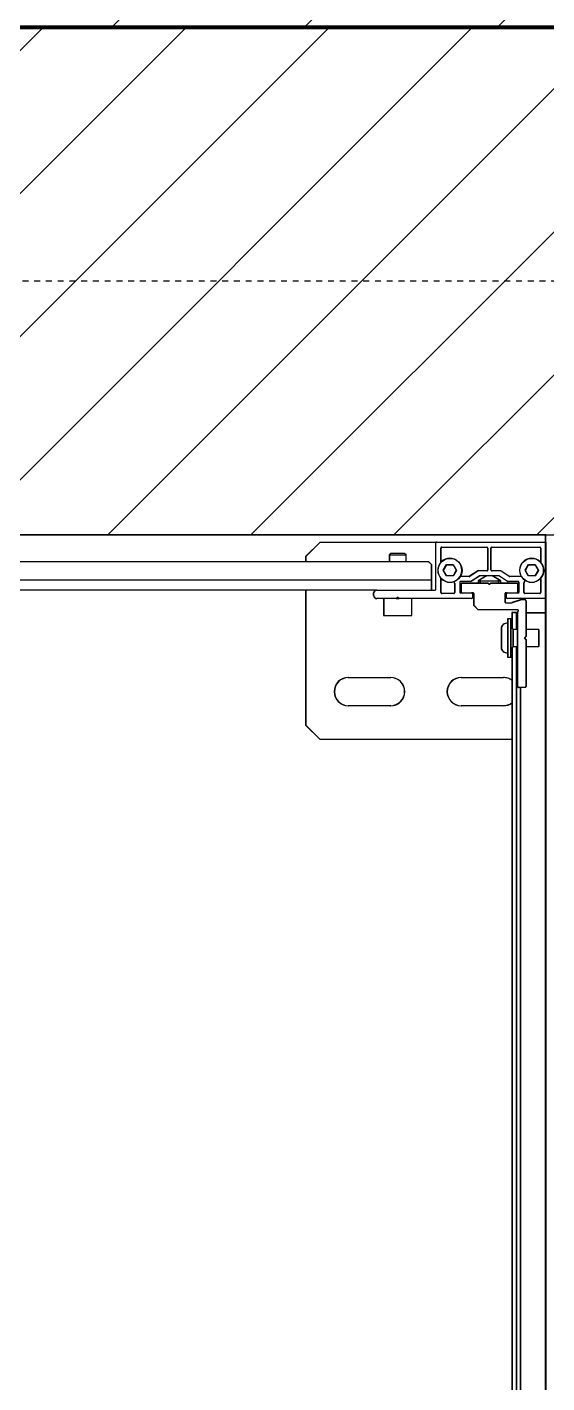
# Model space of a CAD drawing. Header units: centimetres. Extents: x -35664 to 50682, y -23001 to 23705.
# Drawn here: x 6124.5 to 6142.93, y 4104.34 to 4152.39 of the extents above; entities that cross this region are included whole.
import ezdxf

# ---------------------------------------------------------------- set-up
doc = ezdxf.new("R2010")
doc.units = ezdxf.units.CM
doc.linetypes.add('Style de ligne -1', pattern=[0.41664, 0.20828, -0.20836])
for name, color, linetype in [('B aménagement intérieur', 252, 'Continuous'), ('B GÈnÈral_Hatch', 252, 'Continuous'), ('B Général', 252, 'Continuous'), ('C ANNOTATIONS-axes horizontaux', 252, 'Style de ligne -1'), ('C ANNOTATIONS-prestations', 252, 'Continuous'), ('C ANNOTATIONS-prestations_Hatch', 252, 'Continuous'), ('F REMPLISSAGE-vert foncé', 252, 'Continuous'), ('MTI900_Alu', 252, 'Continuous'), ('prlm-CHAUFF', 4, 'Continuous')]:
    doc.layers.add(name, color=color, linetype=linetype)
doc.layers.get('prlm-CHAUFF').off()

# ---------------------------------------------------------------- blocks, each defined once
blk = doc.blocks.new('A 90.T3 S102_105 (2D)')
at = {"layer": 'B Général', "linetype": 'Continuous'}
blk.add_line((-232.022, 289.021), (-232.022, 194.021), dxfattribs=at)
at = {"layer": 'F REMPLISSAGE-vert foncé', "linetype": 'Continuous'}
blk.add_line((-232.022, 289.021), (-232.022, 194.021), dxfattribs=at)
blk = doc.blocks.new('A 90.G 100_80')
at = {"layer": 'B Général', "linetype": 'Continuous', "flags": 128}
blk.add_lwpolyline([(9.5, -45), (9.5, 45), (48.52, 45), (48.52, -45)], close=True, dxfattribs=at)
at = {"layer": 'C ANNOTATIONS-prestations'}
for p, q in [((9.5, 44.75), (9.5, 44.72)), ((9.53, 44.75), (9.5, 44.75)), ((9.5, 44.72), (9.5, 42.78)), ((13.37, 44.75), (9.53, 44.75)), ((17.5, 44.75), (13.37, 44.75)), ((13.4, 43.08), (13.4, 44.72)), ((18, 44.25), (17.5, 44.75)), ((9.68, 44.54), (9.68, 44.033)), ((11.41, 44.57), (9.71, 44.57)), ((11.44, 43.76), (11.44, 44.54)), ((11.56, 44.54), (11.56, 43.76)), ((13.19, 44.57), (11.59, 44.57)), ((13.22, 44.033), (13.22, 44.54)), ((14.45, 44.3), (14.5, 44.35)), ((15.05, 44.3), (14.45, 44.3)), ((14.45, 44.05), (14.45, 44.3)), ((14.5, 44.35), (15, 44.35)), ((15, 44.35), (15.05, 44.3)), ((15.05, 44.3), (15.05, 44.05)), ((18, 44.05), (18, 44.25)), ((9.885, 43.95), (9.769, 43.75)), ((9.769, 43.75), (9.885, 43.55)), ((10.115, 43.95), (9.885, 43.95)), ((10.231, 43.75), (10.115, 43.95)), ((10.115, 43.55), (10.231, 43.75)), ((11.105, 43.73), (11.41, 43.73)), ((11.59, 43.73), (11.904, 43.73)), ((11.904, 43.73), (12.197, 43.535)), ((12.785, 43.95), (12.669, 43.75)), ((12.669, 43.75), (12.785, 43.55)), ((13.015, 43.95), (12.785, 43.95)), ((13.131, 43.75), (13.015, 43.95)), ((13.015, 43.55), (13.131, 43.75)), ((13.55, 43.95), (13.65, 44.05)), ((13.55, 43.4), (13.55, 43.95)), ((13.65, 44.05), (44.15, 44.05)), ((9.68, 43.467), (9.68, 42.96)), ((9.885, 43.55), (10.115, 43.55)), ((10.27, 42.96), (10.27, 43.307)), ((10.364, 43.53), (10.786, 43.53)), ((10.45, 42.98), (10.45, 43.32)), ((10.48, 43.35), (10.841, 43.35)), ((10.5, 43.27), (10.5, 42.98)), ((11.45, 43.3), (10.53, 43.3)), ((10.803, 43.535), (11.088, 43.725)), ((10.858, 43.355), (11.142, 43.545)), ((11.1, 43.377), (11.4, 43.55)), ((11.9, 43.377), (11.1, 43.377)), ((11.1, 43.3), (11.1, 43.377)), ((11.159, 43.55), (11.841, 43.55)), ((11.177, 43.3), (11.177, 43.421)), ((11.5, 43.25), (11.45, 43.3)), ((11.55, 43.3), (11.5, 43.25)), ((12.47, 43.3), (11.55, 43.3)), ((11.6, 43.55), (11.9, 43.377)), ((11.823, 43.3), (11.823, 43.421)), ((11.858, 43.545), (12.15, 43.35)), ((11.9, 43.377), (11.9, 43.3)), ((12.15, 43.35), (12.52, 43.35)), ((12.214, 43.53), (12.536, 43.53)), ((12.5, 42.98), (12.5, 43.27)), ((12.55, 43.32), (12.55, 42.98)), ((12.73, 43.28), (12.73, 42.96)), ((12.785, 43.55), (13.015, 43.55)), ((13.22, 42.96), (13.22, 43.467)), ((13.55, 43.05), (13.55, 43.4)), ((13.55, 43.4), (44.25, 43.4)), ((9.5, 42.78), (9.5, 42.25)), ((9.71, 42.93), (10.24, 42.93)), ((10.87, 42.95), (10.48, 42.95)), ((10.87, 42.95), (10.92, 42.95)), ((10.9, 42.78), (10.9, 42.92)), ((10.95, 42.92), (10.95, 42.63)), ((12.05, 42.5), (12.05, 42.92)), ((12.08, 42.95), (12.13, 42.95)), ((12.1, 42.92), (12.1, 42.78)), ((12.52, 42.95), (12.13, 42.95)), ((12.76, 42.93), (13.19, 42.93)), ((15.5, 43.05), (13.43, 43.05)), ((14.7, 42.75), (14.729, 42.779)), ((14.771, 42.779), (14.8, 42.75)), ((15.5, 43.05), (42.27, 43.05)), ((15.6, 42.85), (15.6, 42.95)), ((18, 38.25), (18, 43.05)), ((9.53, 42.75), (10.87, 42.75)), ((10.2, 42.67), (10.2, 41.4)), ((10.23, 42.7), (10.395, 42.7)), ((10.405, 42.699), (10.695, 42.602)), ((10.5, 42.35), (11.9, 42.35)), ((10.5, 39.63), (10.5, 42.29)), ((10.92, 42.6), (10.705, 42.6)), ((12.05, 42.5), (11.9, 42.35)), ((12.13, 42.75), (14.7, 42.75)), ((14.25, 42.15), (14.25, 42.75)), ((14.8, 42.75), (14.7, 42.75)), ((14.8, 42.75), (15.5, 42.75)), ((15.25, 42.75), (15.25, 42.15)), ((9.5, 42.25), (9.5, -42.25)), ((10.2, 42.25), (9.5, 42.25)), ((10.55, 42.25), (10.5, 42.25)), ((10.55, 42.25), (10.55, 41.65)), ((10.55, 42.25), (10.7, 42.25)), ((10.7, 42.25), (10.7, 41.7)), ((10.7, 42.03), (10.75, 42.03)), ((10.75, 42.03), (10.75, 40.67)), ((10.75, 42.03), (10.85, 42.03)), ((10.85, 42.03), (10.85, 40.67)), ((15.25, 42.15), (14.25, 42.15)), ((9.75, 41.65), (9.75, 41.05)), ((9.75, 41.65), (10.2, 41.65)), ((10.25, 41.35), (10.2, 41.4)), ((10.2, 41.3), (10.25, 41.35)), ((10.5, 41.65), (10.65, 41.65)), ((10.65, 41.65), (10.75, 41.75)), ((10.65, 41.05), (10.65, 41.65)), ((11.08, 41.675), (11.08, 41.025)), ((10.2, 41.05), (9.75, 41.05)), ((10.2, 41.3), (10.2, 39.63)), ((10.65, 41.05), (10.5, 41.05)), ((10.55, 41.05), (10.55, -41.05)), ((10.75, 40.95), (10.65, 41.05)), ((10.7, 41), (10.7, -41)), ((10.75, 40.67), (10.7, 40.67)), ((10.85, 40.67), (10.75, 40.67)), ((12.5, 39.95), (11, 39.95)), ((16.5, 39.95), (15, 39.95)), ((10.23, 39.6), (10.47, 39.6)), ((10.4, 39.6), (10.4, -39.6)), ((11, 38.95), (12.5, 38.95)), ((15, 38.95), (16.5, 38.95)), ((17.5, 37.75), (18, 38.25)), ((10.7, 37.75), (17.5, 37.75))]:
    blk.add_line(p, q, dxfattribs=at)
at = {"layer": 'C ANNOTATIONS-prestations', "flags": 128}
for points in [[(9.5, 44.72, -0.198912), (9.509, 44.741, -0.198912), (9.53, 44.75)], [(13.37, 44.75, -0.198912), (13.391, 44.741, -0.198912), (13.4, 44.72)], [(9.68, 44.54, -0.198912), (9.689, 44.561, -0.198912), (9.71, 44.57)], [(11.41, 44.57, -0.198912), (11.431, 44.561, -0.198912), (11.44, 44.54)], [(11.56, 44.54, -0.198912), (11.569, 44.561, -0.198912), (11.59, 44.57)], [(13.19, 44.57, -0.198912), (13.211, 44.561, -0.198912), (13.22, 44.54)], [(9.68, 44.03, -0.01196), (9.68, 44.031, -0.01196), (9.68, 44.033)], [(11.088, 43.725, -0.073633), (11.096, 43.729, -0.073633), (11.105, 43.73)], [(11.44, 43.76, -0.198912), (11.431, 43.739, -0.198912), (11.41, 43.73)], [(11.59, 43.73, -0.198912), (11.569, 43.739, -0.198912), (11.56, 43.76)], [(13.22, 44.033, -0.01196), (13.22, 44.031, -0.01196), (13.22, 44.03)], [(9.68, 43.467, -0.01196), (9.68, 43.469, -0.01196), (9.68, 43.47)], [(10.225, 43.39, -0.123554), (10.258, 43.354, -0.123554), (10.27, 43.307)], [(10.45, 43.32, -0.198912), (10.459, 43.341, -0.198912), (10.48, 43.35)], [(10.5, 43.27, -0.198912), (10.509, 43.291, -0.198912), (10.53, 43.3)], [(10.803, 43.535, -0.073633), (10.795, 43.531, -0.073633), (10.786, 43.53)], [(10.858, 43.355, -0.073633), (10.85, 43.351, -0.073633), (10.841, 43.35)], [(11.142, 43.545, -0.073633), (11.15, 43.549, -0.073633), (11.159, 43.55)], [(11.841, 43.55, -0.073633), (11.85, 43.549, -0.073633), (11.858, 43.545)], [(12.214, 43.53, -0.073633), (12.205, 43.531, -0.073633), (12.197, 43.535)], [(12.47, 43.3, -0.198912), (12.491, 43.291, -0.198912), (12.5, 43.27)], [(12.52, 43.35, -0.198912), (12.541, 43.341, -0.198912), (12.55, 43.32)], [(12.73, 43.28, -0.095961), (12.737, 43.318, -0.095961), (12.758, 43.35)], [(13.22, 43.47, -0.01196), (13.22, 43.469, -0.01196), (13.22, 43.467)], [(9.53, 42.75, -0.198912), (9.509, 42.759, -0.198912), (9.5, 42.78)], [(9.71, 42.93, -0.198912), (9.689, 42.939, -0.198912), (9.68, 42.96)], [(10.27, 42.96, -0.198912), (10.261, 42.939, -0.198912), (10.24, 42.93)], [(10.48, 42.95, -0.198912), (10.459, 42.959, -0.198912), (10.45, 42.98)], [(10.53, 42.95, -0.198912), (10.509, 42.959, -0.198912), (10.5, 42.98)], [(10.87, 42.95, -0.198912), (10.891, 42.941, -0.198912), (10.9, 42.92)], [(10.9, 42.78, -0.198912), (10.891, 42.759, -0.198912), (10.87, 42.75)], [(10.92, 42.95, -0.198912), (10.941, 42.941, -0.198912), (10.95, 42.92)], [(12.05, 42.92, -0.198912), (12.059, 42.941, -0.198912), (12.08, 42.95)], [(12.1, 42.92, -0.198912), (12.109, 42.941, -0.198912), (12.13, 42.95)], [(12.13, 42.75, -0.198912), (12.109, 42.759, -0.198912), (12.1, 42.78)], [(12.5, 42.98, -0.198912), (12.491, 42.959, -0.198912), (12.47, 42.95)], [(12.55, 42.98, -0.198912), (12.541, 42.959, -0.198912), (12.52, 42.95)], [(12.76, 42.93, -0.198912), (12.739, 42.939, -0.198912), (12.73, 42.96)], [(13.22, 42.96, -0.198912), (13.211, 42.939, -0.198912), (13.19, 42.93)], [(13.43, 43.05, -0.198912), (13.409, 43.059, -0.198912), (13.4, 43.08)], [(14.729, 42.779, -0.198912), (14.75, 42.788, -0.198912), (14.771, 42.779)], [(15.5, 43.05, -0.198912), (15.571, 43.021, -0.198912), (15.6, 42.95)], [(15.6, 42.85, -0.198912), (15.571, 42.779, -0.198912), (15.5, 42.75)], [(10.2, 42.67, -0.198912), (10.209, 42.691, -0.198912), (10.23, 42.7)], [(10.395, 42.7, -0.040241), (10.4, 42.7, -0.040241), (10.405, 42.699)], [(10.5, 42.29, -0.414214), (10.47, 42.32, -0.414214), (10.5, 42.35)], [(10.705, 42.6, -0.040241), (10.7, 42.6, -0.040241), (10.695, 42.602)], [(10.95, 42.63, -0.198912), (10.941, 42.609, -0.198912), (10.92, 42.6)], [(10.85, 41.873, -0.218554), (11.01, 41.827, -0.218554), (11.08, 41.675)], [(10.85, 41.874, -0.003145), (10.853, 41.874, -0.003145), (10.855, 41.874)], [(11.08, 41.025, -0.218554), (11.01, 40.873, -0.218554), (10.85, 40.827)], [(10.855, 40.827, -0.003145), (10.853, 40.826, -0.003145), (10.85, 40.826)], [(10.7, 39.85, -0.080612), (10.842, 39.924, -0.080612), (11, 39.95)], [(12.5, 39.95, -0.414214), (13, 39.45, -0.414214), (12.5, 38.95)], [(15, 38.95, -0.414214), (14.5, 39.45, -0.414214), (15, 39.95)], [(16.5, 39.95, -0.414214), (17, 39.45, -0.414214), (16.5, 38.95)], [(10.23, 39.6, -0.198912), (10.209, 39.609, -0.198912), (10.2, 39.63)], [(10.5, 39.63, -0.198912), (10.491, 39.609, -0.198912), (10.47, 39.6)], [(11, 38.95, -0.080612), (10.842, 38.976, -0.080612), (10.7, 39.05)]]:
    blk.add_lwpolyline(points, format="xyb", dxfattribs=at)
at = {"layer": 'C ANNOTATIONS-prestations'}
for centre in [(10, 43.75), (12.9, 43.75)]:
    blk.add_circle(centre, 0.425, dxfattribs=at)
blk = doc.blocks.new('A n0.MTI900_Alu_390')
at = {"layer": 'MTI900_Alu', "color": 1, "linetype": 'Continuous'}
for p, q in [((-4.475, 0), (-4.472, 0)), ((-4.475, -0.003), (-4.475, 0)), ((-4.472, 0), (-4.278, 0)), ((-4.278, 0), (-4.225, 0)), ((-4.225, 0), (4.225, 0)), ((-4.225, -0.07), (-4.225, 0)), ((-4.475, -0.387), (-4.475, -0.003)), ((-4.457, -0.191), (-4.457, -0.021)), ((-4.454, -0.018), (-4.4033, -0.018)), ((-4.395, -0.0385), (-4.375, -0.0269)), ((-4.395, -0.0615), (-4.395, -0.0385)), ((-4.375, -0.0269), (-4.355, -0.0385)), ((-4.355, -0.0385), (-4.355, -0.0615)), ((-4.3467, -0.018), (-4.296, -0.018)), ((-4.293, -0.021), (-4.293, -0.074)), ((-4.275, -0.003), (-4.275, -0.137)), ((-4.165, -0.025), (-4.105, -0.025)), ((-4.165, -0.025), (-4.165, -0.07)), ((-4.105, -0.07), (-4.105, -0.025)), ((-4.375, -0.0731), (-4.395, -0.0615)), ((-4.355, -0.0615), (-4.375, -0.0731)), ((-4.353, -0.0864), (-4.353, -0.1286)), ((-4.298, -0.095), (-4.332, -0.095)), ((-4.296, -0.077), (-4.3306, -0.077)), ((-4.27, -0.073), (-4.27, -0.0895)), ((-4.2698, -0.0905), (-4.2602, -0.1195)), ((-4.267, -0.07), (-4.14, -0.07)), ((-4.135, -0.075), (-4.14, -0.07)), ((-4.13, -0.07), (-4.135, -0.075)), ((-4.13, -0.07), (-3.963, -0.07)), ((-3.96, -0.073), (-3.96, -0.097)), ((-3.96, -0.09), (3.96, -0.09)), ((-4.3535, -0.1303), (-4.3725, -0.1588)), ((-4.3355, -0.1358), (-4.3545, -0.1642)), ((-4.335, -0.098), (-4.335, -0.1341)), ((-4.33, -0.195), (-4.33, -0.103)), ((-4.327, -0.1), (-4.298, -0.1)), ((-4.295, -0.137), (-4.295, -0.098)), ((-4.295, -0.137), (-4.295, -0.142)), ((-4.278, -0.14), (-4.292, -0.14)), ((-4.26, -0.142), (-4.26, -0.1205)), ((-4.235, -0.1), (-4.235, -0.24)), ((-3.963, -0.1), (-4.229, -0.1)), ((-4.225, -0.105), (-4.225, -0.1)), ((-4.225, -0.105), (-4.165, -0.105)), ((-4.225, -0.105), (-4.225, -0.12)), ((-4.225, -0.12), (-4.17, -0.12)), ((-4.203, -0.12), (-4.203, -0.125)), ((-4.203, -0.125), (-4.067, -0.125)), ((-4.203, -0.125), (-4.203, -0.135)), ((-4.203, -0.135), (-4.067, -0.135)), ((-4.165, -0.115), (-4.175, -0.125)), ((-4.165, -0.1), (-4.165, -0.115)), ((-4.105, -0.115), (-4.165, -0.115)), ((-4.105, -0.115), (-4.105, -0.1)), ((-4.105, -0.105), (4.105, -0.105)), ((-4.095, -0.125), (-4.105, -0.115)), ((-4.1, -0.12), (4.1, -0.12)), ((-4.067, -0.125), (-4.067, -0.12)), ((-4.067, -0.135), (-4.067, -0.125)), ((-3.775, -0.12), (-3.775, -0.8)), ((-4.373, -0.1605), (-4.373, -0.191)), ((-4.3377, -0.16), (-4.355, -0.19)), ((-4.355, -0.1659), (-4.355, -0.2341)), ((-4.33, -0.1677), (-4.3421, -0.1677)), ((-4.3377, -0.24), (-4.3377, -0.16)), ((-4.33, -0.16), (-4.3377, -0.16)), ((-4.292, -0.145), (-4.263, -0.145)), ((-4.1675, -0.158), (-4.1025, -0.158)), ((-3.995, -0.3), (-3.995, -0.15)), ((-3.895, -0.15), (-3.895, -0.3)), ((-4.457, -0.369), (-4.457, -0.209)), ((-4.376, -0.194), (-4.454, -0.194)), ((-4.454, -0.206), (-4.376, -0.206)), ((-4.373, -0.209), (-4.373, -0.2404)), ((-4.355, -0.21), (-4.3377, -0.24)), ((-4.3545, -0.2358), (-4.335, -0.265)), ((-4.33, -0.2323), (-4.3421, -0.2323)), ((-4.3377, -0.24), (-4.33, -0.24)), ((-4.325, -0.2), (-4.33, -0.195)), ((-4.33, -0.205), (-4.325, -0.2)), ((-4.33, -0.297), (-4.33, -0.205)), ((-4.25, -0.255), (-4.235, -0.24)), ((-4.373, -0.2404), (-4.3535, -0.2697)), ((-4.353, -0.2714), (-4.353, -0.3036)), ((-4.335, -0.265), (-4.335, -0.302)), ((-4.295, -0.258), (-4.295, -0.263)), ((-4.295, -0.302), (-4.295, -0.263)), ((-4.25, -0.255), (-4.292, -0.255)), ((-4.292, -0.26), (-4.278, -0.26)), ((-4.275, -0.263), (-4.275, -0.52)), ((-4.395, -0.3285), (-4.375, -0.3169)), ((-4.395, -0.3515), (-4.395, -0.3285)), ((-4.375, -0.3169), (-4.355, -0.3285)), ((-4.355, -0.3285), (-4.355, -0.3515)), ((-4.332, -0.305), (-4.298, -0.305)), ((-4.328, -0.323), (-4.296, -0.323)), ((-4.298, -0.3), (-4.327, -0.3)), ((-4.293, -0.326), (-4.293, -0.369)), ((-4.4033, -0.372), (-4.454, -0.372)), ((-4.375, -0.3631), (-4.395, -0.3515)), ((-4.355, -0.3515), (-4.375, -0.3631)), ((-4.296, -0.372), (-4.3467, -0.372)), ((-4.475, -0.8), (-4.475, -0.387)), ((-4.308, -0.39), (-4.472, -0.39)), ((-4.395, -0.405), (-4.405, -0.415)), ((-4.405, -0.415), (-4.405, -3.465)), ((-4.34, -0.405), (-4.395, -0.405)), ((-4.305, -0.405), (-4.34, -0.405)), ((-4.34, -0.405), (-4.34, -3.475)), ((-4.305, -0.6), (-4.305, -0.393)), ((-4.215, -0.475), (-4.275, -0.475)), ((-4.215, -0.575), (-4.215, -0.475)), ((-4.43, -0.495), (-4.435, -0.5)), ((-4.435, -0.5), (-4.435, -0.55)), ((-4.43, -0.555), (-4.43, -0.495)), ((-4.405, -0.495), (-4.43, -0.495)), ((-4.275, -0.52), (-4.2779, -0.5229)), ((-4.2779, -0.5271), (-4.275, -0.53)), ((-4.275, -0.53), (-4.275, -0.52)), ((-4.435, -0.55), (-4.43, -0.555)), ((-4.43, -0.555), (-4.405, -0.555)), ((-4.275, -0.53), (-4.275, -0.6)), ((-4.275, -0.575), (-4.215, -0.575)), ((-3.995, -0.7), (-3.995, -0.55)), ((-3.895, -0.55), (-3.895, -0.7)), ((-4.305, -0.6), (-4.305, -3.277)), ((-4.285, -0.61), (-4.295, -0.61)), ((-4.425, -0.85), (-4.475, -0.8)), ((-3.775, -0.8), (-3.825, -0.85)), ((-4.405, -0.85), (-4.425, -0.85)), ((-3.825, -0.85), (-4.305, -0.85))]:
    blk.add_line(p, q, dxfattribs=at)
for centre in [(-4.375, -0.05), (-4.375, -0.34)]:
    blk.add_circle(centre, 0.0425, dxfattribs=at)
for centre, radius, start, end in [((-4.472, -0.003), 0.003, 90, 180), ((-4.278, -0.003), 0.003, 0, 90), ((-4.454, -0.021), 0.003, 90, 180), ((-4.4033, -0.021), 0.003, 84.5182, 90), ((-4.3467, -0.021), 0.003, 90, 95.4817), ((-4.296, -0.021), 0.003, 0, 90), ((-4.3306, -0.067), 0.01, 213.6525, 270), ((-4.332, -0.098), 0.003, 90, 180), ((-4.298, -0.098), 0.003, 0, 90), ((-4.296, -0.074), 0.003, 270, 0), ((-4.267, -0.073), 0.003, 90, 180), ((-4.267, -0.0895), 0.003, 180, 198.4349), ((-3.963, -0.073), 0.003, 0, 90), ((-4.356, -0.1286), 0.003, 326.3099, 0), ((-4.338, -0.1341), 0.003, 326.3099, 0), ((-4.327, -0.103), 0.003, 90, 180), ((-4.298, -0.103), 0.003, 0, 90), ((-4.292, -0.137), 0.003, 180, 270), ((-4.292, -0.142), 0.003, 180, 270), ((-4.278, -0.137), 0.003, 270, 0), ((-4.263, -0.142), 0.003, 270, 0), ((-4.263, -0.1205), 0.003, 0, 18.4349), ((-4.232, -0.1), 0.003, 0, 180), ((-4.1675, -0.138), 0.02, 171.3731, 270), ((-4.1675, -0.133), 0.02, 185.7392, 187.1808), ((-4.1025, -0.138), 0.02, 270, 8.6269), ((-4.1025, -0.133), 0.02, 352.8192, 354.2608), ((-3.945, -0.15), 0.05, 143.1301, 180), ((-3.963, -0.097), 0.003, 270, 0), ((-3.945, -0.15), 0.05, 0, 36.8699), ((-4.454, -0.191), 0.003, 180, 270), ((-4.376, -0.191), 0.003, 270, 0), ((-4.37, -0.1605), 0.003, 146.3099, 180), ((-4.352, -0.1659), 0.003, 146.3099, 180), ((-4.454, -0.209), 0.003, 90, 180), ((-4.376, -0.209), 0.003, 0, 90), ((-4.352, -0.2341), 0.003, 180, 213.6901), ((-4.356, -0.2714), 0.003, 0, 33.6901), ((-4.292, -0.258), 0.003, 90, 180), ((-4.292, -0.263), 0.003, 90, 180), ((-4.278, -0.263), 0.003, 0, 90), ((-4.332, -0.302), 0.003, 180, 270), ((-4.328, -0.333), 0.01, 90, 133.851), ((-4.327, -0.297), 0.003, 180, 270), ((-4.298, -0.297), 0.003, 270, 0), ((-4.298, -0.302), 0.003, 270, 0), ((-4.296, -0.326), 0.003, 0, 90), ((-3.945, -0.3), 0.05, 180, 0), ((-4.454, -0.369), 0.003, 180, 270), ((-4.4033, -0.369), 0.003, 270, 275.4818), ((-4.3467, -0.369), 0.003, 264.5182, 270), ((-4.296, -0.369), 0.003, 270, 0), ((-4.472, -0.387), 0.003, 180, 270), ((-4.308, -0.393), 0.003, 0, 90), ((-4.2758, -0.525), 0.003, 135, 225), ((-3.945, -0.55), 0.05, 0, 180), ((-4.295, -0.6), 0.01, 180, 270), ((-4.285, -0.6), 0.01, 270, 0), ((-3.945, -0.7), 0.05, 180, 0)]:
    blk.add_arc(centre, radius, start, end, dxfattribs=at)

msp = doc.modelspace()

# ---------------------------------------------------------------- hatches: boundary and pattern name
at = {"layer": 'B GÈnÈral_Hatch', "linetype": 'Continuous'}
h = msp.add_hatch(dxfattribs=at)
h.set_pattern_fill('50_BETON', color=256, style=0, pattern_type=2)
h.set_pattern_definition([(45, (0, 0), (2.4253472, -2.6458333), [])])
h.paths.add_polyline_path([(5945.466, 4152.389), (5945.466, 4134.389), (6472.213, 4134.389), (6472.213, 4152.389)])
at = {"layer": 'C ANNOTATIONS-prestations_Hatch', "linetype": 'Continuous'}
h = msp.add_hatch(dxfattribs=at)
h.set_pattern_fill('F_P__SOFFITE', color=256, style=0, pattern_type=2)
h.set_pattern_definition([(45, (0, 0.2205), (-3.5277778, 3.3072917), [])])
h.paths.add_polyline_path([(5019.965, 4889.389), (5019.965, 4330.389), (4834.965, 4330.389), (4834.965, 4217.888), (4841.047, 4209.928), (4847.037, 4201.903), (4852.934, 4193.813), (4858.739, 4185.658), (4864.452, 4177.439), (4870.072, 4169.154), (4875.6, 4160.804), (4881.036, 4152.389), (7290.546, 4152.389), (7290.546, 4282.387), (5150, 4282.389), (5150, 4889.389)])
h = msp.add_hatch(dxfattribs=at)
h.set_pattern_fill('DALETTES TERRASSE 50X50', color=256, scale=1.406016, style=0, pattern_type=2)
h.set_pattern_definition([(0, (4678, 4152.39), (4e-15, -70.3008), []), (-90, (4678, 4152.39), (70.3008, 0), [])])
h.paths.add_polyline_path([(4834.965, 4217.888), (4841.047, 4209.928), (4847.037, 4201.903), (4852.934, 4193.813), (4858.739, 4185.658), (4864.452, 4177.439), (4870.072, 4169.154), (4875.6, 4160.804), (4881.036, 4152.389), (7290.546, 4152.388), (7290.546, 4282.388), (5150.041, 4282.389), (5150, 4889.386), (5019.965, 4889.01), (5019.965, 4330.389), (4834.965, 4330.389)])

# ---------------------------------------------------------------- linework, layer by layer
at = {"layer": 'B Général', "linetype": 'Continuous', "lineweight": 18}
for p, q in [((5945.466, 4152.389), (6472.213, 4152.389)), ((5945.466, 4134.389), (6209.888, 4134.389))]:
    msp.add_line(p, q, dxfattribs=at)
at = {"layer": 'B Général', "linetype": 'Continuous'}
for p, q in [((5945.466, 4152.389), (6472.213, 4152.389)), ((5945.466, 4134.389), (6191.888, 4134.389))]:
    msp.add_line(p, q, dxfattribs=at)
at = {"layer": 'C ANNOTATIONS-axes horizontaux'}
msp.add_line((12370.813, 4143.389), (2960.813, 4143.389), dxfattribs=at)
msp.add_line((12370.813, 4143.389), (2960.813, 4143.389), dxfattribs=at)
at = {"layer": 'C ANNOTATIONS-prestations', "linetype": 'Continuous'}
msp.add_open_spline([(4834.965, 4217.888), (4859.479, 4186.178), (4881.036, 4152.389), (6085.791, 4152.388), (7290.546, 4152.388), (7290.546, 4217.388), (7290.546, 4282.388), (6220.294, 4282.388), (5150.041, 4282.389), (5150.021, 4585.887), (5150, 4889.386), (5084.982, 4889.198), (5019.965, 4889.01), (5019.965, 4609.699), (5019.965, 4330.389), (4927.465, 4330.389), (4834.965, 4330.389), (4834.965, 4274.138), (4834.965, 4217.888)], degree=2, knots=[0, 0, 0, 1, 1, 2, 2, 3, 3, 4, 4, 5, 5, 6, 6, 7, 7, 8, 8, 9, 9, 9], dxfattribs=at)
at = {"layer": 'C ANNOTATIONS-prestations'}
msp.add_open_spline([(5019.965, 4889.389), (5019.965, 4609.889), (5019.965, 4330.389), (4927.465, 4330.389), (4834.965, 4330.389), (4834.965, 4274.138), (4834.965, 4217.888), (4859.479, 4186.178), (4881.036, 4152.389), (6085.791, 4152.389), (7290.546, 4152.389), (7290.546, 4217.388), (7290.546, 4282.387), (6220.273, 4282.388), (5150, 4282.389), (5150, 4585.889), (5150, 4889.389), (5084.982, 4889.389), (5019.965, 4889.389)], degree=2, knots=[0, 0, 0, 1, 1, 2, 2, 3, 3, 4, 4, 5, 5, 6, 6, 7, 7, 8, 8, 9, 9, 9], dxfattribs=at)

# ---------------------------------------------------------------- block references
at = {"layer": 'B aménagement intérieur', "xscale": -1}
for name, p in [('A 90.T3 S102_105 (2D)', (5910.846, 3845.368)), ('A 90.G 100_80', (6152.388, 4089.389))]:
    msp.add_blockref(name, p, dxfattribs=at)
at = {"layer": 'prlm-CHAUFF', "xscale": 9.999999999999975, "yscale": 9.999999999999975, "zscale": 9.999999999999975, "rotation": 269.9998846602292}
msp.add_blockref('A n0.MTI900_Alu_390', (6142.897, 4089.386), dxfattribs=at)

doc.saveas('drawing.dxf')
